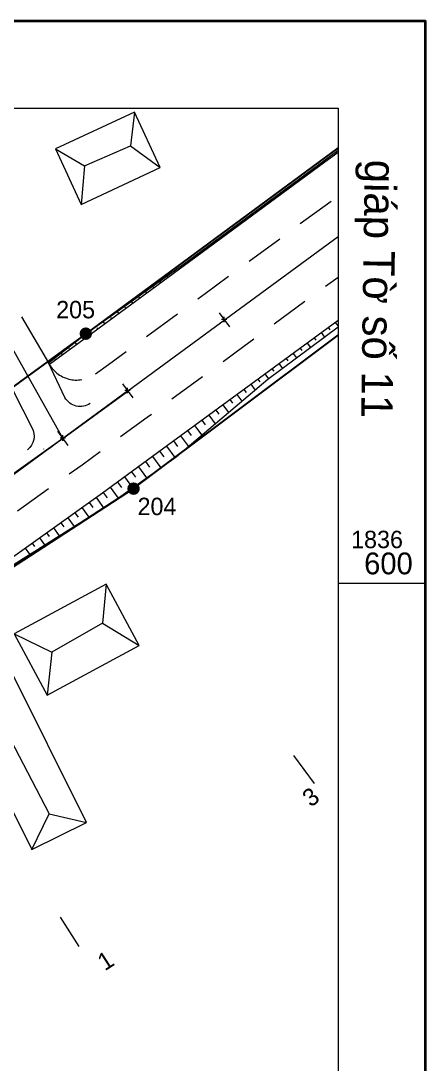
# Model space of a CAD drawing. Header units: metres. Extents: x 536111 to 536507, y 1836388 to 1836665.
# Drawn here: x 536461.1 to 536507.5, y 1836544.8 to 1836664.5 of the extents above; entities that cross this region are included whole.
import ezdxf
from ezdxf.enums import TextEntityAlignment as Align

# ---------------------------------------------------------------- set-up
doc = ezdxf.new("R2010")
doc.units = ezdxf.units.M
doc.header["$MEASUREMENT"] = 0
doc.linetypes.add('DGN Style 2', pattern=[7.2888, 4.37328, -2.91552])
doc.layers.get('0').update_dxf_attribs({"color": 1})
for name, color, linetype, lineweight in [('Level 2', 1, 'Continuous', 0), ('Level 3', 1, 'Continuous', 0), ('Level 4', 1, 'Continuous', 0), ('Level 44', 1, 'Continuous', 0), ('Level 5', 1, 'Continuous', 0), ('Level 62', 1, 'Continuous', 0), ('Level 63', 1, 'Continuous', 0), ('Level 8', 1, 'Continuous', 0), ('Level 9', 1, 'Continuous', 0)]:
    doc.layers.add(name, color=color, linetype=linetype, lineweight=lineweight)
doc.styles.add('Style-CHAR_FAST_FONT', font='CHAR_FAST_FONT.shx')

# ---------------------------------------------------------------- blocks, each defined once
blk = doc.blocks.new('DDCT_1')
at = {"color": 0, "linetype": 'Continuous', "lineweight": 0}
for p, q in [((6.2, 0), (-6.2, 0)), ((0, -6.2), (0, 6.2))]:
    blk.add_line(p, q, dxfattribs=at)
blk = doc.blocks.new('*U43')
at = {"layer": 'Level 44', "color": 7, "linetype": 'Continuous', "lineweight": 0}
blk.add_line((-2.68, -0.85), (2.61, 1.43), dxfattribs=at)
at = {"layer": 'Level 44', "color": 7, "linetype": 'Continuous', "lineweight": 0, "flags": 128}
blk.add_lwpolyline([(-3.06, -5.28), (6.01, -1.06), (3.06, 5.28), (-6.01, 1.07)], close=True, dxfattribs=at)
for points in [[(3.06, 5.28), (2.61, 1.43), (6.01, -1.06)], [(-6.01, 1.07), (-2.68, -0.85), (-3.06, -5.28)]]:
    blk.add_lwpolyline(points, dxfattribs=at)
blk = doc.blocks.new('*U45')
at = {"layer": 'Level 44', "color": 7, "linetype": 'Continuous', "lineweight": 0}
blk.add_line((2.97, 1.91), (-2.85, -1.43), dxfattribs=at)
at = {"layer": 'Level 44', "color": 7, "linetype": 'Continuous', "lineweight": 0, "flags": 128}
blk.add_lwpolyline([(-3.38, -6.37), (7.18, -0.67), (3.38, 6.37), (-7.18, 0.67)], close=True, dxfattribs=at)
for points in [[(3.38, 6.37), (2.97, 1.91), (7.18, -0.67)], [(-7.18, 0.67), (-2.85, -1.43), (-3.38, -6.37)]]:
    blk.add_lwpolyline(points, dxfattribs=at)
blk = doc.blocks.new('*U44')
at = {"layer": 'Level 44', "color": 7, "linetype": 'Continuous', "lineweight": 0}
blk.add_line((-2.08, 6.36), (2.18, -6.87), dxfattribs=at)
at = {"layer": 'Level 44', "color": 7, "linetype": 'Continuous', "lineweight": 0, "flags": 128}
for points in [[(-6.23, 8.57), (-2.08, 6.36), (0.48, 10.59)], [(-0.47, -10.58), (2.18, -6.87), (6.24, -8.56)]]:
    blk.add_lwpolyline(points, dxfattribs=at)
blk.add_lwpolyline([(-6.23, 8.57), (-0.47, -10.58), (6.24, -8.56), (0.48, 10.59)], close=True, dxfattribs=at)

msp = doc.modelspace()

# ---------------------------------------------------------------- hatches: boundary and pattern name
at = {"layer": 'Level 4', "linetype": 'Continuous', "lineweight": 0}
h = msp.add_hatch(color=7, dxfattribs=at)
edge = h.paths.add_edge_path()
edge.add_arc((536468.54, 1836628.61), 0.719, 270, 630)
h = msp.add_hatch(color=7, dxfattribs=at)
edge = h.paths.add_edge_path()
edge.add_arc((536474.02, 1836610.83), 0.719, 270, 630)

# ---------------------------------------------------------------- linework, layer by layer
at = {"layer": 'Level 2', "color": 7, "linetype": 'Continuous', "lineweight": 0}
for p, q in [((536496.53, 1836648.67), (536496.39, 1836648.85)), ((536497.33, 1836649.26), (536497.26, 1836649.35)), ((536494.91, 1836647.48), (536494.79, 1836647.66)), ((536495.72, 1836648.08), (536495.66, 1836648.16)), ((536492.49, 1836645.71), (536492.43, 1836645.79)), ((536493.3, 1836646.3), (536493.18, 1836646.47)), ((536494.11, 1836646.89), (536494.04, 1836646.98)), ((536490.88, 1836644.53), (536490.82, 1836644.61)), ((536491.69, 1836645.12), (536491.56, 1836645.29)), ((536489.27, 1836643.34), (536489.21, 1836643.43)), ((536490.08, 1836643.93), (536489.95, 1836644.1)), ((536487.66, 1836642.16), (536487.6, 1836642.24)), ((536488.46, 1836642.75), (536488.34, 1836642.92)), ((536486.04, 1836640.98), (536485.98, 1836641.06)), ((536486.85, 1836641.57), (536486.73, 1836641.73)), ((536484.43, 1836639.79), (536484.37, 1836639.87)), ((536485.24, 1836640.39), (536485.12, 1836640.55)), ((536482.82, 1836638.61), (536482.76, 1836638.69)), ((536483.63, 1836639.2), (536483.51, 1836639.36)), ((536481.21, 1836637.43), (536481.15, 1836637.51)), ((536482.01, 1836638.02), (536481.9, 1836638.18)), ((536479.59, 1836636.25), (536479.54, 1836636.33)), ((536480.4, 1836636.84), (536480.28, 1836636.99)), ((536477.98, 1836635.06), (536477.91, 1836635.15)), ((536478.79, 1836635.65), (536478.66, 1836635.82)), ((536476.37, 1836633.88), (536476.29, 1836633.98)), ((536477.17, 1836634.47), (536477.03, 1836634.66)), ((536474.76, 1836632.7), (536474.67, 1836632.81)), ((536475.56, 1836633.29), (536475.41, 1836633.5)), ((536473.14, 1836631.51), (536473.05, 1836631.64)), ((536473.95, 1836632.1), (536473.78, 1836632.34)), ((536461.16, 1836630.54), (536464.37, 1836625.08)), ((536471.53, 1836630.33), (536471.43, 1836630.46)), ((536472.34, 1836630.92), (536472.15, 1836631.18)), ((536483.86, 1836631), (536485.04, 1836629.39)), ((536458.85, 1836629.12), (536465.91, 1836616.6)), ((536469.92, 1836629.15), (536469.81, 1836629.29)), ((536470.72, 1836629.74), (536470.52, 1836630.02)), ((536496.35, 1836629.32), (536496.54, 1836629.06)), ((536497.16, 1836629.91), (536497.49, 1836629.46)), ((536468.31, 1836627.96), (536468.2, 1836628.11)), ((536469.11, 1836628.56), (536468.89, 1836628.85)), ((536494.74, 1836628.13), (536494.93, 1836627.87)), ((536495.55, 1836628.73), (536495.93, 1836628.21)), ((536466.69, 1836626.78), (536466.6, 1836626.91)), ((536467.5, 1836627.37), (536467.3, 1836627.64)), ((536493.13, 1836626.95), (536493.32, 1836626.68)), ((536493.93, 1836627.54), (536494.32, 1836627.01)), ((536465.08, 1836625.6), (536465.01, 1836625.7)), ((536465.88, 1836626.19), (536465.72, 1836626.41)), ((536491.52, 1836625.77), (536491.72, 1836625.49)), ((536492.32, 1836626.36), (536492.72, 1836625.82)), ((536489.9, 1836624.58), (536490.11, 1836624.3)), ((536490.71, 1836625.18), (536491.12, 1836624.62)), ((536488.29, 1836623.4), (536488.52, 1836623.09)), ((536489.1, 1836623.99), (536489.51, 1836623.43)), ((536465.91, 1836616.6), (536473.35, 1836622.03)), ((536472.76, 1836622.86), (536473.94, 1836621.25)), ((536486.68, 1836622.22), (536486.95, 1836621.86)), ((536487.48, 1836622.81), (536487.98, 1836622.14)), ((536485.07, 1836621.04), (536485.37, 1836620.62)), ((536485.87, 1836621.63), (536486.45, 1836620.85)), ((536483.45, 1836619.85), (536483.8, 1836619.38)), ((536484.26, 1836620.44), (536484.91, 1836619.55)), ((536481.84, 1836618.67), (536482.23, 1836618.14)), ((536482.65, 1836619.26), (536483.38, 1836618.26)), ((536465.31, 1836617.41), (536466.49, 1836615.79)), ((536480.23, 1836617.49), (536480.65, 1836616.91)), ((536481.03, 1836618.08), (536481.85, 1836616.97)), ((536465.91, 1836616.6), (536452.07, 1836606.73)), ((536478.62, 1836616.3), (536479.08, 1836615.67)), ((536479.42, 1836616.9), (536480.31, 1836615.68)), ((536463.74, 1836615.36), (536463.73, 1836615.38)), ((536477, 1836615.12), (536477.48, 1836614.47)), ((536477.81, 1836615.71), (536478.77, 1836614.39)), ((536475.39, 1836613.94), (536475.86, 1836613.3)), ((536476.19, 1836614.53), (536477.14, 1836613.23)), ((536473.77, 1836612.76), (536474.24, 1836612.13)), ((536474.58, 1836613.35), (536475.52, 1836612.07)), ((536472.16, 1836611.58), (536472.62, 1836610.95)), ((536472.97, 1836612.17), (536473.89, 1836610.91)), ((536470.55, 1836610.4), (536471, 1836609.78)), ((536471.35, 1836610.99), (536472.26, 1836609.75)), ((536468.92, 1836609.24), (536469.33, 1836608.66)), ((536469.73, 1836609.82), (536470.58, 1836608.62)), ((536466.48, 1836607.49), (536467.19, 1836606.49)), ((536467.29, 1836608.07), (536467.66, 1836607.55)), ((536468.1, 1836608.65), (536468.89, 1836607.56)), ((536464.85, 1836606.33), (536465.49, 1836605.43)), ((536465.66, 1836606.91), (536466, 1836606.44)), ((536463.22, 1836605.17), (536463.79, 1836604.37)), ((536464.03, 1836605.75), (536464.34, 1836605.33)), ((536461.59, 1836604.01), (536462.09, 1836603.3)), ((536462.4, 1836604.59), (536462.67, 1836604.21)), ((536492.39, 1836580.23), (536494.75, 1836576.99)), ((536465.59, 1836561.65), (536467.75, 1836558.29))]:
    msp.add_line(p, q, dxfattribs=at)
at = {"layer": 'Level 2', "color": 7, "linetype": 'Continuous', "lineweight": 0, "flags": 128}
for points in [[(536464.26, 1836625.27), (536468.54, 1836628.61), (536479.75, 1836636.6), (536495.87, 1836648.45), (536497.49, 1836649.67)], [(536497.49, 1836649.38), (536495.99, 1836648.28), (536479.87, 1836636.45), (536468.77, 1836628.3), (536464.37, 1836625.08)], [(536432.16, 1836584.94), (536436.03, 1836587.18), (536445.45, 1836592.99), (536456.47, 1836600.36), (536470.46, 1836610.34), (536477.93, 1836615.8), (536489.04, 1836623.95), (536497.49, 1836630.15)], [(536432.77, 1836583.86), (536436.63, 1836586.17), (536445.48, 1836592.94), (536456.75, 1836599.96), (536471.36, 1836609.11), (536478.9, 1836614.49), (536489.45, 1836623.38), (536497.49, 1836629.38)]]:
    msp.add_lwpolyline(points, dxfattribs=at)
for points in [[(536469.03, 1836620.61), (536469.03, 1836620.61), (536469.03, 1836620.61, -0.441887), (536466.15, 1836621.27), (536466.15, 1836621.27), (536464.26, 1836625.27)], [(536460.19, 1836622.05), (536462.35, 1836617.83), (536462.35, 1836617.83, -0.366348), (536461.86, 1836615.29), (536461.86, 1836615.29), (536461.86, 1836615.29)]]:
    msp.add_lwpolyline(points, format="xyb", dxfattribs=at)
at = {"layer": 'Level 2', "color": 7, "linetype": 'Continuous', "lineweight": 0}
msp.add_point((536465.91, 1836616.6), dxfattribs=at)
at = {"layer": 'Level 3', "color": 7, "linetype": 'Continuous', "lineweight": 0}
for q in [(536497.49, 1836639.76), (536429.39, 1836589.81)]:
    msp.add_line((536473.35, 1836622.05), q, dxfattribs=at)
at = {"layer": 'Level 3', "color": 7, "linetype": 'Continuous', "lineweight": 0, "flags": 128}
msp.add_lwpolyline([(536460.82, 1836612.92), (536461.23, 1836613.22), (536461.63, 1836613.51), (536462.04, 1836613.8), (536462.45, 1836614.09), (536462.85, 1836614.39), (536463.26, 1836614.68), (536463.66, 1836614.97), (536464.07, 1836615.27), (536464.47, 1836615.56), (536464.87, 1836615.85), (536465.28, 1836616.15), (536465.68, 1836616.44), (536466.09, 1836616.74), (536466.49, 1836617.03), (536466.9, 1836617.33), (536467.3, 1836617.62), (536467.7, 1836617.92), (536468.11, 1836618.21), (536468.51, 1836618.51), (536468.91, 1836618.8), (536469.32, 1836619.1), (536469.72, 1836619.39), (536470.12, 1836619.69), (536470.53, 1836619.98), (536470.93, 1836620.28), (536471.33, 1836620.57), (536471.74, 1836620.87), (536472.14, 1836621.17), (536472.54, 1836621.46), (536472.95, 1836621.76), (536473.35, 1836622.05)], dxfattribs=at)
at = {"layer": 'Level 5', "color": 7, "linetype": 'Continuous', "lineweight": 30}
for p, q in [((536497.49, 1836649.92), (536468.54, 1836628.61)), ((536468.54, 1836628.61), (536447.52, 1836613.3)), ((536474.02, 1836610.83), (536497.49, 1836628.42)), ((536440.33, 1836589), (536474.02, 1836610.83))]:
    msp.add_line(p, q, dxfattribs=at)
at = {"layer": 'Level 62', "color": 7, "linetype": 'Continuous', "lineweight": 0, "flags": 128}
msp.add_lwpolyline([(536120.78, 1836654.5), (536497.49, 1836654.5), (536497.49, 1836398.32), (536120.78, 1836398.32)], close=True, dxfattribs=at)
at = {"layer": 'Level 63', "color": 7, "linetype": 'Continuous', "lineweight": 0}
msp.add_line((536497.49, 1836600), (536507.49, 1836600), dxfattribs=at)
at = {"layer": 'Level 63', "color": 7, "linetype": 'Continuous', "lineweight": 40, "flags": 128}
msp.add_lwpolyline([(536110.78, 1836388.32), (536110.78, 1836664.5), (536507.49, 1836664.5), (536507.49, 1836388.32)], close=True, dxfattribs=at)
at = {"layer": 'Level 63', "color": 7, "linetype": 'Continuous', "lineweight": 13, "flags": 128}
msp.add_lwpolyline([(536120.78, 1836398.32), (536120.78, 1836654.5), (536497.49, 1836654.5), (536497.49, 1836398.32)], close=True, dxfattribs=at)
at = {"layer": 'Level 8', "color": 7, "linetype": 'DGN Style 2', "lineweight": 0, "flags": 128}
for points in [[(536469.65, 1836623.99), (536471.13, 1836625.08), (536482.23, 1836633.22), (536497.49, 1836644.41)], [(536430.18, 1836588.42), (536430.19, 1836588.42), (536434, 1836590.62), (536443.28, 1836596.35), (536454.19, 1836603.65), (536468.11, 1836613.57), (536475.57, 1836619.03), (536486.67, 1836627.17), (536497.49, 1836635.11)]]:
    msp.add_lwpolyline(points, dxfattribs=at)
at = {"layer": 'Level 8', "color": 7, "linetype": 'DGN Style 2', "lineweight": 0}
msp.add_arc((536467.5, 1836626.93), 3.64, 210.4787, 306.1982, dxfattribs=at)
at = {"layer": 'Level 9', "color": 7, "linetype": 'Continuous', "lineweight": 0, "flags": 128}
for points in [[(536464.26, 1836625.27), (536468.54, 1836628.61), (536479.75, 1836636.6), (536495.87, 1836648.45), (536497.49, 1836649.67)], [(536432.77, 1836583.86), (536436.63, 1836586.17), (536445.48, 1836592.94), (536456.75, 1836599.96), (536471.36, 1836609.11), (536478.9, 1836614.49), (536489.45, 1836623.38), (536497.49, 1836629.38)]]:
    msp.add_lwpolyline(points, dxfattribs=at)

# ---------------------------------------------------------------- block references
at = {"layer": 'Level 2', "color": 7, "linetype": 'Continuous', "lineweight": 0, "xscale": 0.049998, "yscale": 0.049998}
for p in [(536484.41, 1836630.23), (536473.33, 1836622.08), (536465.9, 1836616.64)]:
    msp.add_blockref('DDCT_1', p, dxfattribs=at)
at = {"layer": 'Level 44', "color": 7, "linetype": 'Continuous', "lineweight": 0}
for name, p in [('*U43', (536471.06, 1836648.73)), ('*U45', (536467.48, 1836593.5))]:
    msp.add_blockref(name, p, dxfattribs=at)
at = {"layer": 'Level 44', "color": 7, "linetype": 'Continuous', "lineweight": 0, "xscale": 0.9999987089810435, "yscale": 0.9999987089810435, "zscale": 0.9999987089810435, "rotation": 9.71198824579802}
msp.add_blockref('*U44', (536461.02, 1836579.92), dxfattribs=at)

# ---------------------------------------------------------------- texts
at = {"layer": 'Level 2', "color": 7, "linetype": 'Continuous', "lineweight": 0, "char_height": 2, "attachment_point": 1, "line_spacing_factor": 0.828316, "style": 'Style-CHAR_FAST_FONT'}
for s, insert, rotation in [('3\\P', (536493.17, 1836575.83), 36.0673), ('1\\P', (536469.64, 1836557.12), 32.7326)]:
    msp.add_mtext(s, dxfattribs=dict(at, insert=insert, rotation=rotation))
at = {"layer": 'Level 4', "color": 1, "linetype": 'Continuous', "lineweight": 0, "style": 'Style-CHAR_FAST_FONT'}
for s, p in [('205', (536467.37, 1836631.37)), ('204', (536476.71, 1836608.79))]:
    msp.add_text(s, height=2, dxfattribs=at).set_placement(p, align=Align.MIDDLE_CENTER)
at = {"layer": 'Level 63', "color": 7, "linetype": 'Continuous', "lineweight": 0, "style": 'Style-CHAR_FAST_FONT'}
msp.add_text('gi%%184p T%%234 s%%232 11', height=3.6, rotation=269.1896, dxfattribs=at).set_placement((536503.96, 1836633.71), align=Align.TOP_CENTER)
for s, height, p in [('1836', 2, (536498.99, 1836604)), ('600', 2.5, (536500.49, 1836601))]:
    msp.add_text(s, height=height, dxfattribs=at).set_placement(p)

doc.saveas('drawing.dxf')
